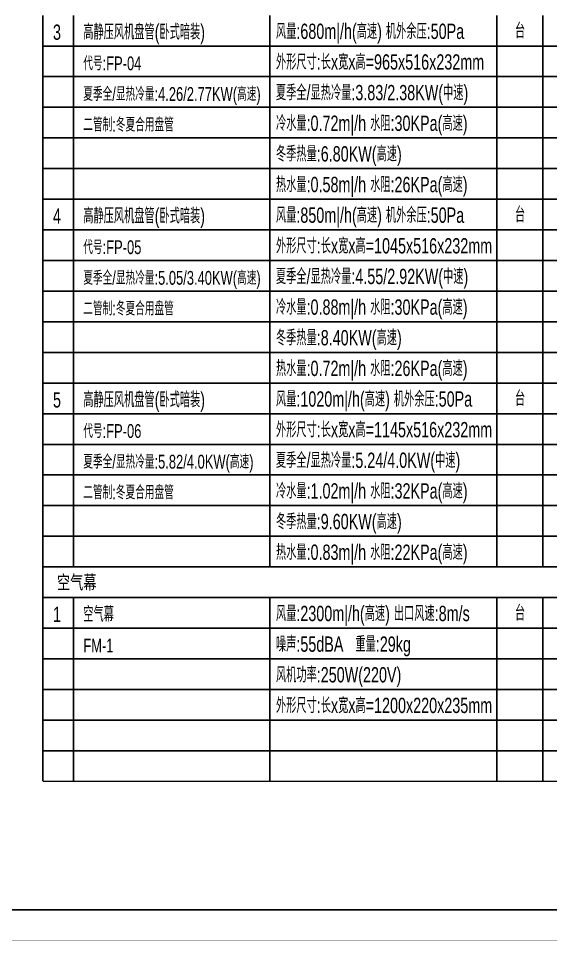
# Model space of a CAD drawing. Extents: x -777745 to 647905, y -207485 to 303235.
# Drawn here: x -387826 to -370477, y 99423 to 129517 of the extents above; entities that cross this region are included whole.
import ezdxf
from ezdxf.enums import TextEntityAlignment as Align

# ---------------------------------------------------------------- set-up
doc = ezdxf.new("R2010")
doc.units = 0
doc.header["$LTSCALE"] = 1000
doc.layers.get('0').update_dxf_attribs({"linetype": 'CONTINUOUS'})
doc.styles.add('-宋体', font='')
doc.styles.get("Standard").update_dxf_attribs({"font": 'ros.shx', "width": 0.8, "bigfont": 'jd.shx'})
doc.styles.get('-宋体').set_extended_font_data('SimSun')

# ---------------------------------------------------------------- blocks, each defined once
blk = doc.blocks.new('图框-A1')
for points, const_width in [([(0, 0), (841, 0), (841, 594), (0, 594)], 0.05), ([(766, 584), (25, 584), (25, 10), (766, 10)], 0.5)]:
    blk.add_lwpolyline(points, close=True, dxfattribs=dict(const_width=const_width))

msp = doc.modelspace()

# ---------------------------------------------------------------- linework, layer by layer
for p, q in [((-386030.7, 129617.7), (-386030.7, 123617.7)), ((-379630.7, 129617.7), (-379630.7, 123617.7)), ((-372230.7, 129617.7), (-372230.7, 123617.7)), ((-370728, 129617.7), (-370728, 123617.7)), ((-387030.7, 128617.7), (-363028, 128617.7)), ((-387030.7, 127617.7), (-363028, 127617.7)), ((-387030.7, 126617.7), (-363028, 126617.7)), ((-387030.7, 125617.7), (-363028, 125617.7)), ((-387030.7, 124617.7), (-363028, 124617.7)), ((-387030.7, 123617.7), (-363028, 123617.7)), ((-387030.7, 123617.7), (-363028, 123617.7)), ((-386030.7, 123617.7), (-386030.7, 117617.7)), ((-379630.7, 123617.7), (-379630.7, 117617.7)), ((-372230.7, 123617.7), (-372230.7, 117617.7)), ((-370728, 123617.7), (-370728, 117617.7)), ((-387030.7, 122617.7), (-363028, 122617.7)), ((-387030.7, 121617.7), (-363028, 121617.7)), ((-387030.7, 120617.7), (-363028, 120617.7)), ((-387030.7, 119617.7), (-363028, 119617.7)), ((-387030.7, 118617.7), (-363028, 118617.7)), ((-387030.7, 117617.7), (-363028, 117617.7)), ((-387030.7, 117617.7), (-363028, 117617.7)), ((-386030.7, 117617.7), (-386030.7, 111617.7)), ((-379630.7, 117617.7), (-379630.7, 111617.7)), ((-372230.7, 117617.7), (-372230.7, 111617.7)), ((-370728, 117617.7), (-370728, 111617.7)), ((-387030.7, 116617.7), (-363028, 116617.7)), ((-387030.7, 115617.7), (-363028, 115617.7)), ((-387030.7, 114617.7), (-363028, 114617.7)), ((-387030.7, 113617.7), (-363028, 113617.7)), ((-387030.7, 112617.7), (-363028, 112617.7)), ((-387030.7, 111617.7), (-363028, 111617.7)), ((-387030.7, 111617.7), (-363028, 111617.7)), ((-386030.7, 110617.7), (-386030.7, 104617.7)), ((-379630.7, 110617.7), (-379630.7, 104617.7)), ((-372230.7, 110617.7), (-372230.7, 104617.7)), ((-370728, 110617.7), (-370728, 104617.7)), ((-387030.7, 109617.7), (-363028, 109617.7)), ((-387030.7, 108617.7), (-363028, 108617.7)), ((-387030.7, 107617.7), (-363028, 107617.7)), ((-387030.7, 106617.7), (-363028, 106617.7)), ((-387030.7, 105617.7), (-363028, 105617.7))]:
    msp.add_line(p, q)
at = {"color": 1, "const_width": 50, "elevation": 0}
for points in [[(-387030.7, 129617.7), (-387030.7, 123617.7)], [(-387030.7, 123617.7), (-387030.7, 117617.7)], [(-387030.7, 117617.7), (-387030.7, 111617.7)], [(-387030.7, 111617.7), (-387030.7, 104617.7)], [(-387030.7, 111617.7), (-363028, 111617.7)], [(-387030.7, 110617.7), (-363028, 110617.7)]]:
    msp.add_lwpolyline(points, dxfattribs=at)
at = {"color": 1, "const_width": 50}
msp.add_lwpolyline([(-387030.7, 104617.7), (-363028, 104617.7)], dxfattribs=at)

# ---------------------------------------------------------------- block references
at = {"xscale": 100, "yscale": 100, "zscale": 100}
msp.add_blockref('图框-A1', (-437758.4, 99425.3), dxfattribs=at)

# ---------------------------------------------------------------- texts
at = {"width": 0.7}
for p in [(-371470.5, 128864.2), (-371470.5, 122864.2), (-371470.5, 116864.2), (-371470.5, 109864.2)]:
    msp.add_text('台', height=500, dxfattribs=at).set_placement(p, align=Align.CENTER)
at = {"color": 1, "width": 0.7}
for s, p in [('3', (-386570.7, 128818.6)), ('4', (-386570.7, 122818.6)), ('5', (-386570.7, 116818.6)), ('1', (-386570.7, 109818.6))]:
    msp.add_text(s, height=500, dxfattribs=at).set_placement(p, align=Align.CENTER)
at = {"width": 0.7}
for s, height, p in [('高静压风机盘管(卧式暗装)', 500, (-385712.5, 128826.2)), ('风量:680m|/h(高速) 机外余压:50Pa ', 500, (-379429.9, 128847.6)), ('代号:FP-04', 450, (-385712.5, 127826.2)), ('外形尺寸:长x宽x高=965x516x232mm', 500, (-379429.9, 127847.6)), ('夏季全/显热冷量:4.26/2.77KW(高速)', 450, (-385712.5, 126826.2)), ('冷水量:0.72m|/h 水阻:30KPa(高速)', 500, (-379429.9, 125847.6)), ('二管制:冬夏合用盘管', 450, (-385712.5, 125826.2)), ('热水量:0.58m|/h 水阻:26KPa(高速)', 500, (-379429.9, 123847.6)), ('风量:850m|/h(高速) 机外余压:50Pa ', 500, (-379429.9, 122847.6)), ('高静压风机盘管(卧式暗装)', 500, (-385712.5, 122826.2)), ('代号:FP-05', 450, (-385712.5, 121826.2)), ('外形尺寸:长x宽x高=1045x516x232mm', 500, (-379429.9, 121847.6)), ('夏季全/显热冷量:5.05/3.40KW(高速)', 450, (-385712.5, 120826.2)), ('冷水量:0.88m|/h 水阻:30KPa(高速)', 500, (-379429.9, 119847.6)), ('二管制:冬夏合用盘管', 450, (-385712.5, 119826.2)), ('热水量:0.72m|/h 水阻:26KPa(高速)', 500, (-379429.9, 117847.6)), ('高静压风机盘管(卧式暗装)', 500, (-385712.5, 116826.2)), ('风量:1020m|/h(高速) 机外余压:50Pa ', 500, (-379429.9, 116847.6)), ('代号:FP-06', 450, (-385712.5, 115826.2)), ('外形尺寸:长x宽x高=1145x516x232mm', 500, (-379429.9, 115847.6)), ('夏季全/显热冷量:5.82/4.0KW(高速)', 450, (-385712.5, 114826.2)), ('冷水量:1.02m|/h 水阻:32KPa(高速)', 500, (-379429.9, 113847.6)), ('二管制:冬夏合用盘管', 450, (-385712.5, 113826.2)), ('热水量:0.83m|/h 水阻:22KPa(高速)', 500, (-379429.9, 111847.6)), ('空气幕', 500, (-385712.5, 109826.2)), ('风量:2300m|/h(高速) 出口风速:8m/s', 500, (-379429.9, 109847.6)), ('FM-1', 450, (-385712.5, 108826.2)), ('噪声:55dBA   重量:29kg', 500, (-379429.9, 108847.6)), ('外形尺寸:长x宽x高=1200x220x235mm', 500, (-379429.9, 106847.6))]:
    msp.add_text(s, height=height, dxfattribs=at).set_placement(p)
at = {"color": 2, "width": 0.7}
for s, p in [('夏季全/显热冷量:3.83/2.38KW(中速)', (-379429.9, 126847.6)), ('冬季热量:6.80KW(高速)', (-379429.9, 124847.6)), ('夏季全/显热冷量:4.55/2.92KW(中速)', (-379429.9, 120847.6)), ('冬季热量:8.40KW(高速)', (-379429.9, 118847.6)), ('夏季全/显热冷量:5.24/4.0KW(中速)', (-379429.9, 114847.6)), ('冬季热量:9.60KW(高速)', (-379429.9, 112847.6)), ('风机功率:250W(220V)', (-379429.9, 107847.6))]:
    msp.add_text(s, height=500, dxfattribs=at).set_placement(p)
at = {"color": 2, "style": '-宋体', "width": 0.7}
msp.add_text('空气幕', height=450, dxfattribs=at).set_placement((-386570.7, 110893.7))

doc.saveas('drawing.dxf')
